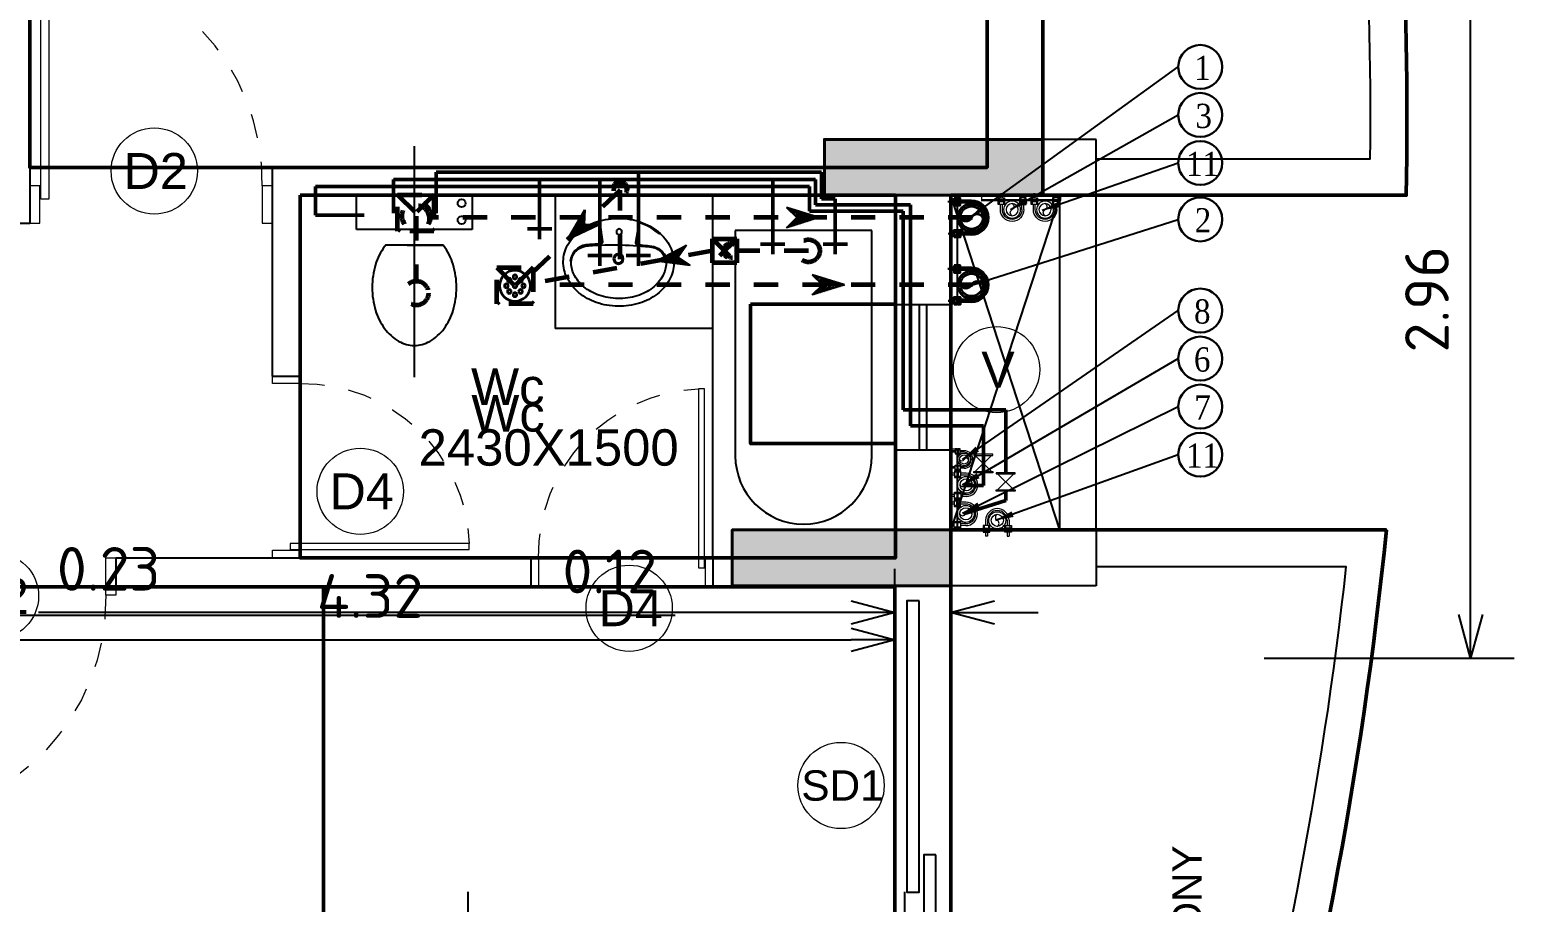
# Model space of a CAD drawing. Header units: inches. Extents: x 0 to 429, y 0 to 146.
# Drawn here: x 215.04 to 221.15, y 122.07 to 125.66 of the extents above; entities that cross this region are included whole.
import ezdxf
from ezdxf.enums import TextEntityAlignment as Align

# ---------------------------------------------------------------- set-up
doc = ezdxf.new("R2010")
doc.units = ezdxf.units.IN
doc.header["$MEASUREMENT"] = 0
doc.linetypes.add('Xr-4BHK-A-B-Ground-Sub$0$HIDDEN', pattern=[0.375, 0.25, -0.125])
doc.layers.get('DEFPOINTS').update_dxf_attribs({"lineweight": 18})
for name, color, linetype, lineweight in [('FLOOR-GROUND', 7, 'Continuous', 50), ('XR-4BHK-A-B-GROUND-SUB$0$1PL-SHAFT-PIPE-TEXT-50', 213, 'Continuous', 30), ('XR-4BHK-A-B-GROUND-SUB$0$DOOR', 34, 'Continuous', 20), ('XR-4BHK-A-B-GROUND-SUB$0$TOWER-COL', 1, 'Continuous', 40), ('XR-4BHK-A-B-GROUND-SUB$0$TOWER-COL-HATCH', 9, 'Continuous', 5)]:
    doc.layers.add(name, color=color, linetype=linetype, lineweight=lineweight)
doc.layers.add('XR-4BHK-A-B-GROUND-SUB$0$1PL-SHAFT-PIPE', color=7, linetype='Continuous')
doc.layers.add('XR-4BHK-A-B-GROUND-SUB$0$SEWERARE LINE', color=7, linetype='Continuous', lineweight=35, true_color=0xca2d12)
doc.layers.add('XR-4BHK-A-B-GROUND-SUB$0$WATER SUPPLAY', color=7, linetype='Continuous', lineweight=0, true_color=0x00f000)
doc.styles.add('Sanvi Common', font='isocpeur.ttf')
doc.styles.add('Xr-4BHK-A-B-Ground-Sub$0$$0$DIM', font='arial.ttf', dxfattribs={"height": 4})
doc.styles.add('Xr-4BHK-A-B-Ground-Sub$0$$1$Standard', font='arial.ttf')
doc.styles.add('Xr-4BHK-A-B-Ground-Sub$0$DIM', font='arial.ttf')
doc.styles.add('Xr-4BHK-A-B-Ground-Sub$0$Standard', font='ARIALN.TTF')
doc.styles.add('Xr-4BHK-A-B-Ground-Sub$0$TIMES-ROMAN', font='times.ttf', dxfattribs={"width": 0.9})
doc.styles.add('Xr-4BHK-A-B-Typical-Sub$0$DIM', font='arial.ttf')
doc.dimstyles.new('Sanvi Common', dxfattribs={"dimtxt": 0.18, "dimasz": 0.18, "dimexe": 0.18, "dimexo": 0.0625, "dimgap": 0.09, "dimtad": 1, "dimzin": 0, "dimdsep": 46, "dimtxsty": 'Sanvi Common', "dimblk": 'OPEN30', "dimcen": 0.09, "dimclrd": 68, "dimclre": 68, "dimclrt": 40, "dimadec": 0, "dimazin": 0, "dimtfac": 1, "dimtofl": 0, "dimtmove": 0, "dimatfit": 3, "dimldrblk": 'OPEN30', "dimfxl": 1, "dimtolj": 1, "dimtzin": 0, "dimarcsym": 0})
doc.dimstyles.new('Xr-4BHK-A-B-Ground-Sub$0$DIM 75', dxfattribs={"dimtxt": 75, "dimasz": 75, "dimexe": 0.18, "dimexo": 0.0625, "dimgap": 0.09, "dimtad": 0, "dimtih": 1, "dimtoh": 1, "dimdec": 0, "dimzin": 0, "dimdsep": 46, "dimtxsty": 'Xr-4BHK-A-B-Ground-Sub$0$Standard', "dimcen": 0.09, "dimclrd": 256, "dimclre": 256, "dimclrt": 256, "dimadec": 0, "dimazin": 0, "dimtfac": 1, "dimtdec": 0, "dimtofl": 0, "dimtmove": 0, "dimatfit": 3, "dimfxl": 1, "dimtolj": 1, "dimtzin": 0, "dimarcsym": 0})

# ---------------------------------------------------------------- blocks, each defined once
blk = doc.blocks.new('Xr-4BHK-A-B-Ground-Sub$0$basin6')
blk.add_lwpolyline([(285.3, -227.3, 0.120605), (264.9, -143.3, 0.10507), (202.2, -66.9, 0.088649), (112.5, -18.2, 0.079738), (0.8, 0, 0.079738), (-111, -17.7, 0.088649), (-200.9, -65.9, 0.10507), (-264, -142.1, 0.120605), (-284.7, -226.1, 0.120605), (-264.3, -310.1, 0.10507), (-201.6, -386.5, 0.088649), (-112, -435.2, 0.079738), (-0.2, -453.4, 0.079738), (111.6, -435.7, 0.088649), (201.5, -387.5, 0.10507), (264.5, -311.3, 0.120605)], format="xyb", close=True)
for points in [[(-209.7, -80, -0.016805), (-197.8, -69.9, -0.092161), (-106, -21.4, -0.435128), (-99.7, -24.7), (-85.2, -123.6, -0.44775), (-92.4, -133.7, 0.015365), (-179.5, -141.3, 0.272514), (-249.3, -215.6, 0.272514)], [(210.3, -80, 0.016805), (198.4, -69.9, 0.092161), (106.6, -21.4, 0.435128), (100.3, -24.7), (85.8, -123.6, 0.396344), (97.2, -134.7, -0.011856), (170.2, -140.3, -0.340407), (250.3, -226.8)], [(-244.4, -216.7, 0.017243), (-244.7, -226.1, 0.120605), (-228.8, -291.7, 0.10507), (-176.6, -355.3, 0.088649), (-99.4, -397.2, 0.079738), (-0.1, -413.4, 0.079738), (99.2, -397.7, 0.088649), (176.6, -356.1, 0.10507), (229.1, -292.7, 0.120605), (245.3, -227.3, 0.120605)]]:
    blk.add_lwpolyline(points, format="xyb")
for centre, radius in [((0.3, -69.2), 14.5), ((1.4, -209.2), 26.4), ((1.4, -209.2), 21)]:
    blk.add_circle(centre, radius)
for centre, radius, start, end in [((-151.3, -237.7), 95.4, 106.29531, 167.27029), ((-3.5, -1750.2), 1613.5, 84.2769, 96.21233), ((155.4, -234.9), 90.2, 4.87746, 88.71858)]:
    blk.add_arc(centre, radius, start, end)
blk = doc.blocks.new('Xr-4BHK-A-B-Ground-Sub$0$1111')
for p, q in [((-6719.3, 24832.2), (-6719.3, 24832.2)), ((-6770.3, 24610.7), (-7008.8, 24610.7)), ((-6918.9, 24610.7), (-6770.3, 24610.7)), ((-7128.5, 24545.5), (-7128.5, 24404.3)), ((-6650.6, 24545.5), (-7128.5, 24545.5)), ((-6650.6, 24404.3), (-6650.6, 24545.5)), ((-7128.5, 24404.3), (-6650.6, 24404.3)), ((-6849.6, 24404.3), (-6849.6, 24404.3)), ((-6703, 24404.3), (-6703, 24404.3))]:
    blk.add_line(p, q)
at = {"extrusion": (0, 0, -1)}
for centre, major_axis, ratio, start_param, end_param in [((-6889.6, 24895.3), (90.6, 90.6), 1, -1.303122, -0.785398), ((-6889.6, 24895.3), (-90.6, 90.6), 1, 0.785398, 1.303122), ((-6859.2, 24842), (-134, 134), 1, 6.126583, 6.550859), ((-6919.9, 24842), (134, 134), 1, -0.267674, 0.156602), ((-6811.4, 24807.2), (175.8, 175.8), 1, 4.219591, 4.555787), ((-6967.7, 24807.2), (-175.8, 175.8), 1, 1.727398, 2.063595), ((-6735.9, 24784.5), (231.5, 231.5), 1, 3.926991, 4.219591), ((-7043.2, 24784.5), (231.5, 231.5), 1, 0.492798, 0.785398), ((-6735.9, 24784.5), (-231.5, 231.5), 1, 5.205187, 5.497787), ((-7043.2, 24784.5), (231.5, 231.5), 1, 0.785398, 1.077998), ((-6811.4, 24761.7), (-175.8, 175.8), 1, 4.868991, 5.205187), ((-6967.7, 24761.7), (-231.2, 91.4), 0.988951, 3.056609, 3.421062), ((-6859.2, 24726.9), (-134, 134), 1, 4.837165, 4.868991), ((-6694.7, 24507), (-11.5, 11.5), 1, 3.141593, 9.424778), ((-6694.7, 24437.2), (11.5, 11.5), 1, 1.570796326805002, 7.853981633984588)]:
    blk.add_ellipse(centre, major_axis=major_axis, ratio=ratio, start_param=start_param, end_param=end_param, dxfattribs=at)
blk = doc.blocks.new('Xr-4BHK-A-B-Ground-Sub$0$d-750')
at = {"layer": 'XR-4BHK-A-B-GROUND-SUB$0$DOOR'}
for p, q in [((0, 718.7), (0, 750)), ((0, 750), (115, 750)), ((115, 750), (115, 718.7)), ((115, 718.7), (0, 718.7)), ((0, 0), (0, 31.2)), ((0, 31.2), (115, 31.2)), ((115, 31.2), (115, 0)), ((115, 0), (0, 0))]:
    blk.add_line(p, q, dxfattribs=at)
blk.add_lwpolyline([(73.9, 34.2), (811.3, 34.2), (811.3, 59.2), (73.9, 59.2)], close=True, dxfattribs=at)
at = {"layer": 'XR-4BHK-A-B-GROUND-SUB$0$DOOR', "color": 8, "linetype": 'Xr-4BHK-A-B-Ground-Sub$0$HIDDEN', "extrusion": (0, 0, -1)}
blk.add_ellipse((125, 31.2), major_axis=(218.4, 652.1), ratio=0.99874, start_param=-0.33813, end_param=1.207251, dxfattribs=at)
blk = doc.blocks.new('Xr-4BHK-A-B-Ground-Sub$0$REV.CO.')
at = {"layer": 'XR-4BHK-A-B-GROUND-SUB$0$TOWER-COL-HATCH'}
for points in [[(448141.6, 15070.2), (448141.6, 14840.2), (447241.1, 14840.2), (447241.1, 15070.2)], [(448521.1, 13460.2), (447621.1, 13460.2), (447621.1, 13230.2), (448521.1, 13230.2)]]:
    blk.add_hatch(color=256, dxfattribs=at).paths.add_polyline_path(points)
at = {"layer": 'XR-4BHK-A-B-GROUND-SUB$0$TOWER-COL'}
for points in [[(447241.1, 15070.2), (447241.1, 14840.2), (448141.6, 14840.2), (448141.6, 15070.2)], [(447621.1, 13460.2), (447621.1, 13230.2), (448521.1, 13230.2), (448521.1, 13460.2)]]:
    blk.add_lwpolyline(points, close=True, dxfattribs=at)
blk = doc.blocks.new('Xr-4BHK-A-B-Ground-Sub$0$$0$DOOR NO')
at = {"lineweight": 0}
blk.add_circle((0, 0), 10, dxfattribs=at)
at = {"style": 'Xr-4BHK-A-B-Ground-Sub$0$$0$DIM'}
blk.add_attdef('X1', text='', height=9, dxfattribs=at).set_placement((0, 0), align=Align.MIDDLE_CENTER)
blk = doc.blocks.new('_Open30')
at = {"color": 0, "linetype": 'ByBlock', "lineweight": -2}
for p, q in [((-1, 0.268), (0, 0)), ((0, 0), (-1, -0.268)), ((0, 0), (-1, 0))]:
    blk.add_line(p, q, dxfattribs=at)
blk = doc.blocks.new('*D166')
at = {"color": 68, "lineweight": -2, "transparency": 16777216}
for p, q in [((214.1603, 123.2108), (214.1603, 123.4296)), ((214.2753, 123.2108), (214.2753, 123.4296)), ((213.9803, 123.2496), (213.8003, 123.2496)), ((214.4553, 123.2496), (217.6953, 123.2496))]:
    blk.add_line(p, q, dxfattribs=at)
at = {"layer": 'DEFPOINTS', "color": 0, "transparency": 16777216}
for p in [(214.2753, 123.2496), (214.1603, 123.1483), (214.2753, 123.1483)]:
    blk.add_point(p, dxfattribs=at)
at = {"color": 68, "lineweight": -2, "transparency": 16777216, "xscale": 0.18, "yscale": 0.18, "zscale": 0.18}
blk.add_blockref('_Open30', (214.1603, 123.2496), dxfattribs=at)
at = {"color": 68, "lineweight": -2, "transparency": 16777216, "xscale": 0.18, "yscale": 0.18, "zscale": 0.18, "rotation": 180}
blk.add_blockref('_Open30', (214.2753, 123.2496), dxfattribs=at)
at = {"color": 40, "transparency": 16777216, "insert": (217.4253, 123.4296), "char_height": 0.18, "attachment_point": 5, "style": 'Sanvi Common'}
blk.add_mtext('\\A1;0.12', dxfattribs=at)
blk = doc.blocks.new('*D167')
at = {"color": 68, "lineweight": -2, "transparency": 16777216}
for p, q in [((214.2753, 123.2108), (214.2753, 123.3283)), ((218.6002, 123.2065), (218.6002, 123.3283)), ((214.4553, 123.1483), (218.4202, 123.1483))]:
    blk.add_line(p, q, dxfattribs=at)
at = {"layer": 'DEFPOINTS', "color": 0, "transparency": 16777216}
for p in [(214.2753, 123.1483), (218.6002, 123.1483), (218.6002, 123.144)]:
    blk.add_point(p, dxfattribs=at)
at = {"color": 68, "lineweight": -2, "transparency": 16777216, "xscale": 0.18, "yscale": 0.18, "zscale": 0.18, "rotation": 180}
blk.add_blockref('_Open30', (214.2753, 123.1483), dxfattribs=at)
at = {"color": 68, "lineweight": -2, "transparency": 16777216, "xscale": 0.18, "yscale": 0.18, "zscale": 0.18}
blk.add_blockref('_Open30', (218.6002, 123.1483), dxfattribs=at)
at = {"color": 40, "transparency": 16777216, "insert": (216.4377, 123.3283), "char_height": 0.18, "attachment_point": 5, "style": 'Sanvi Common'}
blk.add_mtext('\\A1;4.32', dxfattribs=at)
blk = doc.blocks.new('*D168')
at = {"color": 68, "lineweight": -2, "transparency": 16777216}
for p, q in [((218.6002, 123.2065), (218.6002, 123.4404)), ((218.8302, 123.2065), (218.8302, 123.4404)), ((218.4202, 123.2604), (215.0722, 123.2604)), ((219.0102, 123.2604), (219.1902, 123.2604))]:
    blk.add_line(p, q, dxfattribs=at)
at = {"layer": 'DEFPOINTS', "color": 0, "transparency": 16777216}
for p in [(218.8302, 123.2604), (218.6002, 123.144), (218.8302, 123.144)]:
    blk.add_point(p, dxfattribs=at)
at = {"color": 68, "lineweight": -2, "transparency": 16777216, "xscale": 0.18, "yscale": 0.18, "zscale": 0.18}
blk.add_blockref('_Open30', (218.6002, 123.2604), dxfattribs=at)
at = {"color": 68, "lineweight": -2, "transparency": 16777216, "xscale": 0.18, "yscale": 0.18, "zscale": 0.18, "rotation": 180}
blk.add_blockref('_Open30', (218.8302, 123.2604), dxfattribs=at)
at = {"color": 40, "transparency": 16777216, "insert": (215.3602, 123.4404), "char_height": 0.18, "attachment_point": 5, "style": 'Sanvi Common'}
blk.add_mtext('\\A1;0.23', dxfattribs=at)
blk = doc.blocks.new('*D67')
at = {"color": 68, "lineweight": -2, "transparency": 16777216}
for p, q in [((216.8403, 122.1094), (216.8403, 121.5714)), ((218.6403, 122.1094), (218.6403, 121.5714)), ((217.0203, 121.7514), (218.4603, 121.7514))]:
    blk.add_line(p, q, dxfattribs=at)
at = {"layer": 'DEFPOINTS', "color": 0, "transparency": 16777216}
for p in [(216.8403, 122.1719), (218.6403, 122.1719), (218.6403, 121.7514)]:
    blk.add_point(p, dxfattribs=at)
at = {"color": 68, "lineweight": -2, "transparency": 16777216, "xscale": 0.18, "yscale": 0.18, "zscale": 0.18, "rotation": 180}
blk.add_blockref('_Open30', (216.8403, 121.7514), dxfattribs=at)
at = {"color": 68, "lineweight": -2, "transparency": 16777216, "xscale": 0.18, "yscale": 0.18, "zscale": 0.18}
blk.add_blockref('_Open30', (218.6403, 121.7514), dxfattribs=at)
at = {"color": 40, "transparency": 16777216, "insert": (217.7403, 121.9314), "char_height": 0.18, "attachment_point": 5, "style": 'Sanvi Common'}
blk.add_mtext('\\A1;1.80', dxfattribs=at)
blk = doc.blocks.new('*D87')
at = {"color": 68, "lineweight": -2, "transparency": 16777216}
for p, q in [((220.6883, 126.0319), (221.1528, 126.0319)), ((220.9728, 123.2519), (220.9728, 125.8519)), ((220.1218, 123.0719), (221.1528, 123.0719))]:
    blk.add_line(p, q, dxfattribs=at)
at = {"layer": 'DEFPOINTS', "color": 0, "transparency": 16777216}
for p in [(220.6258, 126.0319), (220.9728, 126.0319), (220.0593, 123.0719)]:
    blk.add_point(p, dxfattribs=at)
at = {"color": 68, "lineweight": -2, "transparency": 16777216, "xscale": 0.18, "yscale": 0.18, "zscale": 0.18}
for p, rotation in [((220.9728, 126.0319), 90), ((220.9728, 123.0719), 270)]:
    blk.add_blockref('_Open30', p, dxfattribs=dict(at, rotation=rotation))
at = {"color": 40, "transparency": 16777216, "insert": (220.7928, 124.5519), "char_height": 0.18, "attachment_point": 5, "rotation": 90, "style": 'Sanvi Common'}
blk.add_mtext('\\A1;2.96', dxfattribs=at)
blk = doc.blocks.new('Xr-4BHK-A-B-Ground-Sub$0$CI100')
at = {"layer": 'XR-4BHK-A-B-GROUND-SUB$0$SEWERARE LINE', "ltscale": 100}
for p, q in [((-78.9, 0), (-78.9, 11.5)), ((-74, 60.7), (-74, 11.5)), ((-66, 60.7), (-66, 11.5)), ((-61.1, 0), (-61.1, 11.5)), ((61.1, 0), (61.1, 11.5)), ((66, 60.7), (66, 11.5)), ((74, 60.7), (74, 11.5)), ((78.9, 0), (78.9, 11.5)), ((-78.9, -15.5), (-78.9, -4)), ((-74, 0), (-74, -4)), ((-74, -15.5), (-74, -37.3)), ((-74, -16.8), (-74, -37.3)), ((-66, -37.3), (-74, -37.3)), ((-66, 0), (-66, -4)), ((-66, -15.5), (-66, -37.3)), ((-66, -16.8), (-66, -37.3)), ((-61.1, -15.5), (-61.1, -4)), ((61.1, -15.5), (61.1, -4)), ((66, 0), (66, -4)), ((66, -15.5), (66, -37.3)), ((66, -16.8), (66, -37.3)), ((66, -37.3), (74, -37.3)), ((74, 0), (74, -4)), ((74, -15.5), (74, -37.3)), ((74, -16.8), (74, -37.3)), ((78.9, -15.5), (78.9, -4))]:
    blk.add_line(p, q, dxfattribs=at)
for points in [[(-85.4, 0), (-54.6, 0), (-54.6, 11.5), (-85.4, 11.5)], [(85.4, 0), (54.6, 0), (54.6, 11.5), (85.4, 11.5)], [(-85.4, -15.5), (-54.6, -15.5), (-54.6, -4), (-85.4, -4)], [(85.4, -15.5), (54.6, -15.5), (54.6, -4), (85.4, -4)]]:
    blk.add_lwpolyline(points, close=True, dxfattribs=at)
for radius in [60.7, 50]:
    blk.add_circle((0, 60.7), radius, dxfattribs=at)
for centre, radius, start, end in [((0, 60.7), 74, 0, 180), ((0, 60.7), 66, 0, 180), ((13.9, 85.7), 28.6, 119.0199, 240.9801), ((-13.9, 35.7), 28.6, 299.0199, 60.9801)]:
    blk.add_arc(centre, radius, start, end, dxfattribs=at)
blk = doc.blocks.new('Xr-4BHK-A-B-Ground-Sub$0$CI50')
at = {"ltscale": 100}
for p, q in [((-53.2, 2), (-53.2, 13.5)), ((-48.3, 35), (-48.3, 13.5)), ((-48.3, 2), (-48.3, -2)), ((-40.3, 35), (-40.3, 13.5)), ((-40.3, 2), (-40.3, -2)), ((-35.4, 2), (-35.4, 13.5)), ((35.4, 2), (35.4, 13.5)), ((40.3, 35), (40.3, 13.5)), ((40.3, 2), (40.3, -2)), ((48.3, 35), (48.3, 13.5)), ((48.3, 2), (48.3, -2)), ((53.2, 2), (53.2, 13.5)), ((-53.2, -13.5), (-53.2, -2)), ((-48.3, -13.5), (-48.3, -30.6)), ((-48.3, -14.8), (-48.3, -30.6)), ((-40.3, -30.6), (-48.3, -30.6)), ((-40.3, -13.5), (-40.3, -30.6)), ((-40.3, -14.8), (-40.3, -30.6)), ((-35.4, -13.5), (-35.4, -2)), ((35.4, -13.5), (35.4, -2)), ((40.3, -13.5), (40.3, -30.6)), ((40.3, -14.8), (40.3, -30.6)), ((40.3, -30.6), (48.3, -30.6)), ((48.3, -13.5), (48.3, -30.6)), ((48.3, -14.8), (48.3, -30.6)), ((53.2, -13.5), (53.2, -2))]:
    blk.add_line(p, q, dxfattribs=at)
for points in [[(-57.9, 2), (-30.9, 2), (-30.9, 13.5), (-57.9, 13.5)], [(57.9, 2), (30.9, 2), (30.9, 13.5), (57.9, 13.5)], [(-57.9, -13.5), (-30.9, -13.5), (-30.9, -2), (-57.9, -2)], [(57.9, -13.5), (30.9, -13.5), (30.9, -2), (57.9, -2)]]:
    blk.add_lwpolyline(points, close=True, dxfattribs=at)
for radius in [35, 25]:
    blk.add_circle((0, 35), radius, dxfattribs=at)
for centre, radius, start, end in [((0, 35), 48.3, 0, 180), ((0, 35), 40.3, 360, 180), ((6.9, 47.5), 14.3, 119.0199, 240.9801), ((-6.9, 22.5), 14.3, 299.0199, 60.9801)]:
    blk.add_arc(centre, radius, start, end, dxfattribs=at)
blk = doc.blocks.new('Xr-4BHK-A-B-Ground-Sub$0$FT 100')
at = {"linetype": 'Continuous'}
blk.add_ellipse((0, 0), major_axis=(63.4, -2.9), ratio=1, start_param=0.046079, end_param=6.329264, dxfattribs=at)
for centre in [(-36.7, 0), (-23.3, 23.3), (0, 35.4), (0, 0), (23.3, 23.3), (36.7, 0), (-23.3, -23.3), (0, -35.4), (23.3, -23.3)]:
    blk.add_ellipse(centre, major_axis=(7.97, 0), ratio=1)
blk = doc.blocks.new('Xr-4BHK-A-B-Ground-Sub$0$A6')
at = {"linetype": 'Continuous', "lineweight": -3}
h = blk.add_hatch(dxfattribs=at)
h.set_pattern_fill('ANSI31', color=8, scale=51.850019, angle=269.98621, style=0)
h.set_pattern_definition([(314.9862146, (-3558.9815, 121585.5365), (4.58404006, 4.58183475), [])])
h.paths.add_polyline_path([(-42.5, 41.5), (0, 0), (-42.5, -41.5), (91.7, 0)])
for p, q in [((-42.5, 41.5), (0, 0)), ((91.7, 0), (-42.5, 41.5)), ((-42.5, -41.5), (0, 0)), ((0, 0), (91.7, 0)), ((91.7, 0), (-42.5, -41.5))]:
    blk.add_line(p, q, dxfattribs=at)
blk = doc.blocks.new('Xr-4BHK-A-B-Ground-Sub$0$P-VALVE')
at = {"linetype": 'Continuous'}
for p, q in [((-19.7, 19), (19.7, 19)), ((-19.7, 16.4), (-19.7, 19)), ((19.7, 16.4), (-19.7, 16.4)), ((-17, -16.4), (17, 16.4)), ((-17, 16.4), (17, -16.4)), ((19.7, 19), (19.7, 16.4)), ((19.7, -16.4), (-19.7, -16.4)), ((-19.7, -16.4), (-19.7, -19)), ((-19.7, -19), (19.7, -19)), ((19.7, -19), (19.7, -16.4))]:
    blk.add_line(p, q, dxfattribs=at)
blk = doc.blocks.new('Xr-4BHK-A-B-Ground-Sub$0$A$C14D55273')
at = {"layer": 'XR-4BHK-A-B-GROUND-SUB$0$WATER SUPPLAY', "lineweight": 50}
for p, q in [((2500.6, -5764.5), (911.9, -5764.5)), ((911.9, -5875.1), (911.9, -5764.5)), ((2675.9, -5794.5), (936.9, -5794.5)), ((936.9, -5900.1), (936.9, -5794.5)), ((1113.3, -6103.5), (1113.3, -5794.5)), ((1666.7, -6151.4), (1666.7, -5764.5)), ((1825.5, -6151.4), (1825.5, -5794.5)), ((2073.9, -6041.3), (2073.9, -5794.5)), ((2500.6, -5933.3), (2500.6, -5764.5)), ((2675.9, -5933.3), (2675.9, -5794.5)), ((2997.9, -5824.5), (961.9, -5824.5)), ((961.9, -5925.1), (961.9, -5824.5)), ((2997.9, -5942.1), (2997.9, -5824.5)), ((545.4, -5900.1), (936.9, -5900.1)), ((545.4, -5900.1), (545.4, -6810.3)), ((575.4, -5925.1), (961.9, -5925.1)), ((575.4, -5925.1), (575.4, -6744.7)), ((855.7, -5875.1), (911.9, -5875.1)), ((855.7, -6103.5), (855.7, -5875.1)), ((2796.7, -5942.1), (2997.9, -5942.1)), ((2023.9, -5998.8), (2123.9, -5998.8)), ((805.7, -6061), (905.7, -6061)), ((1063.3, -6061), (1163.3, -6061)), ((1616.7, -6108.9), (1716.7, -6108.9)), ((1775.5, -6108.9), (1875.5, -6108.9)), ((153.3, -7008.9), (153.3, -6744.7)), ((153.3, -6744.7), (575.4, -6744.7)), ((245.4, -7056.3), (245.4, -6810.3)), ((245.4, -6810.3), (545.4, -6810.3)), ((153.3, -7074.6), (153.3, -7118.7)), ((327, -7056.3), (245.4, -7056.3)), ((327, -7173.3), (153.3, -7118.7))]:
    blk.add_line(p, q, dxfattribs=at)
at = {"layer": 'XR-4BHK-A-B-GROUND-SUB$0$WATER SUPPLAY', "lineweight": 50, "xscale": 2.000000000000041, "yscale": 2.000000000000041, "zscale": 2.000000000000041, "rotation": 1.157805443229762e-05}
for p in [(245.4, -6965.7), (153.3, -7041.7)]:
    blk.add_blockref('Xr-4BHK-A-B-Ground-Sub$0$P-VALVE', p, dxfattribs=at)
blk = doc.blocks.new('Xr-4BHK-A-B-Ground-Sub$0$A$C2521575D')
at = {"layer": 'XR-4BHK-A-B-GROUND-SUB$0$1PL-SHAFT-PIPE-TEXT-50'}
for centre in [(33132.3, 27218.6), (33132.3, 27020.6), (33132.3, 26822.6), (33132.3, 26590), (33132.3, 26214.2), (33132.3, 26016.2), (33132.3, 25818.2), (33132.3, 25620.2)]:
    blk.add_circle(centre, 90.6, dxfattribs=at)
at = {"layer": 'XR-4BHK-A-B-GROUND-SUB$0$SEWERARE LINE', "linetype": 'Xr-4BHK-A-B-Ground-Sub$0$HIDDEN', "lineweight": 60, "ltscale": 200}
for p, q in [((29974.7, 26692), (29824.7, 26542)), ((29824.7, 26692), (29974.7, 26542)), ((30742.2, 26710.7, 0), (30360.4, 26352.7, 0)), ((30742.2, 26426.7), (30742.2, 26710.7, 0)), ((29901.9, 26603.6, 0), (29901.9, 26336.1, 0)), ((32193.3, 26597.4), (29961, 26597.4)), ((31222.2, 26510.6), (31122.2, 26410.6)), ((31122.2, 26510.6), (31222.2, 26410.6)), ((31122.2, 26460.6), (30371.5, 26323.9)), ((31517.7, 26460.6), (31201.8, 26460.6)), ((30383.4, 26391.3), (30233.4, 26241.3)), ((30233.4, 26391.3), (30383.4, 26241.3)), ((32193.3, 26320.2), (30371.8, 26320.2))]:
    blk.add_line(p, q, dxfattribs=at)
for points in [[(29974.7, 26542), (29824.7, 26542), (29824.7, 26692), (29974.7, 26692)], [(31222.2, 26410.6), (31122.2, 26410.6), (31122.2, 26510.6), (31222.2, 26510.6)], [(30383.4, 26241.3), (30233.4, 26241.3), (30233.4, 26391.3), (30383.4, 26391.3)]]:
    blk.add_lwpolyline(points, close=True, dxfattribs=at)
for centre, radius in [((31517.7, 26460.6), 46.6), ((29901.9, 26286.1, 0), 50)]:
    blk.add_circle(centre, radius, dxfattribs=at)
for centre, radius, start, end in [((30742.2, 26716.2, 0), 30, 326.44269, 213.55731), ((30742.2, 26710.7, 0), 27.3, 336.0932, 203.9068), ((29901.9, 26603.6, 0), 60, 326.44269, 213.55731), ((29901.9, 26592.6, 0), 54.7, 336.0932, 203.9068), ((31196.3, 26460.6), 30, 56.44269, 303.55731), ((31201.8, 26460.6), 27.3, 66.0932, 293.9068)]:
    blk.add_arc(centre, radius, start, end, dxfattribs=at)
at = {"layer": 'XR-4BHK-A-B-GROUND-SUB$0$WATER SUPPLAY'}
for p, q in [((32129, 26692.3), (32129.1, 26242.3)), ((32558, 26671.3), (32231, 26671.2)), ((32129, 25642.3), (32129.1, 25312.3))]:
    blk.add_line(p, q, dxfattribs=at)
for points in [[(32108, 26692.3), (32108, 26242.3), (32133.1, 26242.3), (32133, 26692.3)], [(32558, 26692.3), (32231, 26692.3), (32231, 26667.2), (32558, 26667.3)], [(32108, 25642.3), (32108, 25312.3), (32133.1, 25312.3), (32133, 25642.3)]]:
    blk.add_lwpolyline(points, close=True, dxfattribs=at)
at = {"layer": 'XR-4BHK-A-B-GROUND-SUB$0$1PL-SHAFT-PIPE', "xscale": 0.9405000000042492, "yscale": 0.9405000000042492, "zscale": 0.9405000000042492, "rotation": 270}
for p in [(32132.8, 26597.4), (32132.8, 26320.2)]:
    blk.add_blockref('Xr-4BHK-A-B-Ground-Sub$0$CI100', p, dxfattribs=at)
at = {"layer": 'XR-4BHK-A-B-GROUND-SUB$0$SEWERARE LINE', "linetype": 'Xr-4BHK-A-B-Ground-Sub$0$HIDDEN', "lineweight": 60, "ltscale": 200, "extrusion": (-1.11485e-08, 1.21496e-08, 1), "xscale": -1, "rotation": 42.52586968073281}
blk.add_blockref('Xr-4BHK-A-B-Ground-Sub$0$A6', (30593.1, 26569.6, 0), dxfattribs=at)
at = {"layer": 'XR-4BHK-A-B-GROUND-SUB$0$SEWERARE LINE', "linetype": 'Xr-4BHK-A-B-Ground-Sub$0$HIDDEN', "lineweight": 60, "ltscale": 200, "extrusion": (2.61037e-11, -1.64894e-08, 1), "xscale": -0.9999999999999991, "rotation": 180.0770337368833}
for p in [(31469.4, 26597.3, 0), (31575.2, 26320.1, 0)]:
    blk.add_blockref('Xr-4BHK-A-B-Ground-Sub$0$A6', p, dxfattribs=at)
at = {"layer": 'XR-4BHK-A-B-GROUND-SUB$0$SEWERARE LINE', "linetype": 'Xr-4BHK-A-B-Ground-Sub$0$HIDDEN', "lineweight": 60, "ltscale": 200, "extrusion": (-2.95467e-09, 1.62226e-08, 1), "xscale": -0.9999999999999998, "rotation": 10.30885026884349}
blk.add_blockref('Xr-4BHK-A-B-Ground-Sub$0$A6', (30981.6, 26435, 0), dxfattribs=at)
at = {"layer": 'XR-4BHK-A-B-GROUND-SUB$0$SEWERARE LINE', "linetype": 'Xr-4BHK-A-B-Ground-Sub$0$HIDDEN', "lineweight": 60, "ltscale": 200, "xscale": -1, "rotation": 90}
blk.add_blockref('Xr-4BHK-A-B-Ground-Sub$0$FT 100', (30308.4, 26316.3), dxfattribs=at)
at = {"layer": 'XR-4BHK-A-B-GROUND-SUB$0$WATER SUPPLAY', "xscale": -1}
blk.add_blockref('Xr-4BHK-A-B-Ground-Sub$0$A$C14D55273', (32483.9, 32549.6), dxfattribs=at)
at = {"layer": 'XR-4BHK-A-B-GROUND-SUB$0$WATER SUPPLAY', "xscale": -1, "rotation": 180}
for p in [(32357.1, 26665.3), (32492.8, 26665.3)]:
    blk.add_blockref('Xr-4BHK-A-B-Ground-Sub$0$CI50', p, dxfattribs=at)
at = {"layer": 'XR-4BHK-A-B-GROUND-SUB$0$WATER SUPPLAY', "xscale": 0.75, "yscale": 0.75, "zscale": 0.75, "rotation": 270}
blk.add_blockref('Xr-4BHK-A-B-Ground-Sub$0$CI50', (32133, 25600.4), dxfattribs=at)
at = {"layer": 'XR-4BHK-A-B-GROUND-SUB$0$WATER SUPPLAY', "rotation": 270}
for p in [(32132.5, 25495.8), (32131.1, 25376)]:
    blk.add_blockref('Xr-4BHK-A-B-Ground-Sub$0$CI50', p, dxfattribs=at)
at = {"layer": 'XR-4BHK-A-B-GROUND-SUB$0$WATER SUPPLAY'}
blk.add_blockref('Xr-4BHK-A-B-Ground-Sub$0$CI50', (32296, 25314.5), dxfattribs=at)
at = {"layer": 'XR-4BHK-A-B-GROUND-SUB$0$1PL-SHAFT-PIPE-TEXT-50', "style": 'Xr-4BHK-A-B-Ground-Sub$0$TIMES-ROMAN', "width": 0.9}
for s, p in [('1', (33141.5, 27164.9)), ('3', (33146.5, 26966.9)), ('11', (33141.5, 26769)), ('2', (33143.5, 26536.4)), ('8', (33140.5, 26160.5)), ('6', (33140.3, 25962.6)), ('7', (33141.8, 25764.6)), ('11', (33141.5, 25566.6))]:
    blk.add_text(s, height=100, rotation=359.99997, dxfattribs=at).set_placement(p, align=Align.CENTER)
at = {"layer": 'XR-4BHK-A-B-GROUND-SUB$0$1PL-SHAFT-PIPE-TEXT-50'}
for points in [[(32182.6, 26597.4), (33041.6, 27218.6)], [(32349.8, 26630.3), (33041.6, 27020.6)], [(32480.9, 26627.5), (33041.6, 26822.6)], [(32181, 26316.7), (33041.6, 26590)], [(32152, 25600.4), (33041.6, 26214.2)], [(32152, 25495.8), (33041.6, 26016.2)], [(32152, 25378.7), (33041.6, 25818.2)], [(32288.7, 25349.5), (33041.6, 25620.2)]]:
    blk.add_leader(points, dimstyle='Xr-4BHK-A-B-Ground-Sub$0$DIM 75', dxfattribs=at)

msp = doc.modelspace()

# ---------------------------------------------------------------- linework, layer by layer
for p, q in [((215.0353, 128.3656), (215.0353, 124.8656)), ((218.9803, 125.9656), (218.9803, 125.0956)), ((219.2103, 125.2106), (219.2103, 125.9656)), ((216.6203, 124.2303), (216.6203, 125.1825)), ((219.4303, 125.2106), (219.2103, 125.2106)), ((219.4303, 124.9806), (219.4303, 125.2106)), ((216.0353, 125.0956), (218.9803, 125.0956)), ((216.0353, 124.2353), (216.0353, 125.0956)), ((216.1503, 124.9806), (218.6003, 124.9806)), ((216.1503, 124.2353), (216.1503, 124.9806)), ((217.2007, 124.9807), (217.2007, 124.4307)), ((217.8507, 123.4856), (217.8507, 124.9807)), ((218.0953, 124.9241), (218.0953, 124.7548)), ((218.3528, 124.9241), (218.3528, 124.7548)), ((218.6003, 124.5307), (218.6003, 124.9806)), ((219.2803, 123.6006), (218.8303, 124.9806)), ((218.8303, 124.9806), (219.2103, 124.9806)), ((218.8303, 124.5307), (218.8303, 124.9806)), ((219.2803, 124.9757), (218.8303, 123.6006)), ((219.2103, 124.9806), (219.4303, 124.9806)), ((219.2803, 123.6006), (219.2803, 124.9806)), ((219.4303, 123.6006), (219.4303, 124.9806)), ((211.6503, 124.8656), (215.0353, 124.8656)), ((217.9428, 124.8357), (217.9428, 123.9063)), ((218.5054, 124.8357), (217.9428, 124.8357)), ((218.5054, 123.9063), (218.5054, 124.8357)), ((218.0484, 124.7793), (218.1423, 124.7793)), ((218.3998, 124.7793), (218.3059, 124.7793)), ((218.6003, 124.5307), (218.6003, 123.9307)), ((218.6003, 124.5307), (218.8303, 124.5307)), ((218.7003, 124.5307), (218.7003, 123.9307)), ((218.7303, 124.5307), (218.7303, 123.9307)), ((218.8303, 124.5307), (218.8303, 123.9307)), ((217.8507, 124.4307), (217.2007, 124.4307)), ((216.0353, 124.2353), (216.1503, 124.2353)), ((216.1503, 124.2357), (216.1503, 123.4856)), ((218.6003, 123.9307), (218.8303, 123.9307)), ((218.6003, 123.6006), (218.6003, 123.9307)), ((218.8303, 123.6006), (218.8303, 123.9307)), ((219.4303, 123.6006), (219.4303, 123.3706)), ((215.3903, 123.4856), (215.3903, 123.3706)), ((215.3903, 123.4856), (217.1007, 123.4856)), ((217.1007, 123.4856), (217.8507, 123.4856)), ((217.1007, 123.4856), (217.1007, 123.3706)), ((217.8507, 123.4856), (217.8507, 123.3706)), ((217.8507, 123.4856), (217.9298, 123.4856)), ((215.3903, 123.3706), (217.1007, 123.3706)), ((217.8507, 123.3706), (217.9298, 123.3706)), ((218.6002, 120.9706), (218.6002, 123.3657)), ((218.8303, 120.9706), (218.8303, 123.3706))]:
    msp.add_line(p, q)
for points in [[(219.4303, 124.9806), (220.7075, 124.9806, 0.074265), (220.0593, 129.9371), (219.6107, 129.9371)], [(219.4303, 125.1306), (220.5595, 125.1306, 0.070364), (219.9457, 129.7871), (219.6107, 129.7871)], [(219.4303, 123.6006), (220.6258, 123.6006, -0.044618), (220.0593, 120.6406), (219.2103, 120.6406)], [(219.4303, 123.4506), (220.4592, 123.4506, -0.040452), (219.9457, 120.7906), (219.2103, 120.7906)]]:
    msp.add_lwpolyline(points, format="xyb")
for points in [[(219.4303, 123.6006), (218.8303, 123.6006)], [(219.4303, 123.3706), (218.8303, 123.3706)]]:
    msp.add_lwpolyline(points)
for points in [[(218.7002, 123.3079), (218.6502, 123.3079), (218.6502, 122.1079), (218.7002, 122.1079)], [(218.7695, 122.262), (218.7195, 122.262), (218.7195, 121.062), (218.7695, 121.062)]]:
    msp.add_lwpolyline(points, close=True)
msp.add_arc((218.2241, 123.9063), 0.2813, 180, 0)
at = {"layer": 'FLOOR-GROUND', "color": 26}
for p, q in [((216.0244, 125.0956), (215.1077, 125.0956)), ((215.3794, 123.3656), (214.4627, 123.3656))]:
    msp.add_line(p, q, dxfattribs=at)
at = {"layer": 'FLOOR-GROUND', "color": 246}
msp.add_line((216.1503, 124.2669), (216.1503, 123.5169), dxfattribs=at)
at = {"layer": 'FLOOR-GROUND', "color": 181}
msp.add_lwpolyline([(218.8303, 119.8906), (218.8303, 124.9806), (219.2103, 124.9806), (219.2103, 130.8406), (214.8053, 130.8406), (214.8053, 129.4106), (213.6053, 129.4106), (213.6053, 128.8101), (211.6503, 128.8101), (211.6544, 128.1206), (206.8553, 128.1206), (206.8553, 123.5606), (206.2553, 123.5606), (206.2553, 121.8656)], dxfattribs=at)
at = {"layer": 'FLOOR-GROUND', "color": 230}
msp.add_lwpolyline([(218.8303, 119.8904), (218.8303, 124.9804), (219.2103, 124.9804), (219.2103, 130.8404), (214.8053, 130.8404), (214.8053, 129.4104), (213.6053, 129.4104), (213.6053, 128.8099), (211.6503, 128.8098), (211.6503, 128.1205), (206.8553, 128.1204), (206.8553, 123.5604), (206.2553, 123.5604), (206.2553, 121.8654)], dxfattribs=at)
at = {"layer": 'FLOOR-GROUND', "color": 35}
for points in [[(220.0593, 129.9371), (219.2103, 129.9371), (219.2103, 124.9806), (220.7075, 124.9806, 0.074265)], [(220.6258, 123.6006), (218.8303, 123.6006), (218.8303, 120.6406), (220.0593, 120.6406, 0.044618)]]:
    msp.add_lwpolyline(points, format="xyb", close=True, dxfattribs=at)
at = {"layer": 'FLOOR-GROUND', "color": 150}
for points in [[(215.0353, 128.3656), (218.9803, 128.3656), (218.9803, 125.0956), (215.0353, 125.0956)], [(214.2753, 120.1206), (218.6002, 120.1206), (218.6002, 123.3657), (214.2753, 123.3657)]]:
    msp.add_lwpolyline(points, close=True, dxfattribs=at)
at = {"layer": 'FLOOR-GROUND', "color": 81}
msp.add_lwpolyline([(216.1503, 124.9806), (218.6026, 124.9806), (218.6026, 123.4856), (216.1503, 123.4856)], close=True, dxfattribs=at)
at = {"layer": 'FLOOR-GROUND', "color": 128}
msp.add_lwpolyline([(218.0061, 124.5318), (218.6026, 124.5318), (218.6026, 123.9568), (218.0061, 123.9568)], close=True, dxfattribs=at)
at = {"layer": 'FLOOR-GROUND', "color": 103}
msp.add_lwpolyline([(218.6002, 120.9657), (216.2455, 120.9657), (216.2455, 123.3657), (218.6002, 123.3657)], close=True, dxfattribs=at)

# ---------------------------------------------------------------- block references
at = {"xscale": 0.001, "yscale": 0.001, "zscale": 0.001}
msp.add_blockref('Xr-4BHK-A-B-Ground-Sub$0$A$C2521575D', (186.7264, 98.291), dxfattribs=at)
at = {"extrusion": (0, 0, -1), "xscale": 0.001, "yscale": 0.001, "zscale": -0.001}
msp.add_blockref('Xr-4BHK-A-B-Ground-Sub$0$REV.CO.', (-666.4514, 110.1404), dxfattribs=at)
for name, p, xscale, yscale, zscale, rotation in [('Xr-4BHK-A-B-Ground-Sub$0$d-750', (215.0353, 124.8656), -0.001333333333343035, 0.001333333333343035, 0.001333333333343035, 270.0000000525271), ('Xr-4BHK-A-B-Ground-Sub$0$1111', (223.5098, 149.385), -0.001, 0.001, 0.001, 180), ('Xr-4BHK-A-B-Ground-Sub$0$basin6', (217.4656, 124.8855), -0.0008000000005451249, 0.0008000000005451249, 0.0008000000005451249, 358.9049319456187)]:
    msp.add_blockref(name, p, dxfattribs=dict(xscale=xscale, yscale=yscale, zscale=zscale, rotation=rotation))
ref = msp.add_blockref('Xr-4BHK-A-B-Ground-Sub$0$$0$DOOR NO', (215.5486, 125.0806), dxfattribs=dict(xscale=0.01778, yscale=0.01778, zscale=0.01778))
ref.add_attrib('X1', 'D2', dxfattribs={"height": 0.14817, "style": 'Xr-4BHK-A-B-Ground-Sub$0$$1$Standard'}).set_placement((215.5546, 125.0806), align=Align.MIDDLE_CENTER)
ref = msp.add_blockref('Xr-4BHK-A-B-Ground-Sub$0$$0$DOOR NO', (219.0194, 124.2618), dxfattribs=dict(xscale=0.01778, yscale=0.01778, zscale=0.01778))
ref.add_attrib('X1', 'V', dxfattribs={"height": 0.1482, "style": 'Xr-4BHK-A-B-Ground-Sub$0$$1$Standard'}).set_placement((219.0254, 124.2618), align=Align.MIDDLE_CENTER)
at = {"extrusion": (0, 0, -1)}
for p, xscale, yscale, zscale, rotation in [((-216.0353, 123.4856), -0.001000064621213824, 0.001000064621213824, -0.001000064621213824, 5.33573984995428e-08), ((-217.8507, 123.3706), -0.001000064621199272, 0.001000064621199272, -0.001000064621199272, 270.0000000533574), ((-214.3903, 123.4856), -0.001333333333343035, 0.001333333333343035, -0.001333333333343035, 90.00000005252711)]:
    msp.add_blockref('Xr-4BHK-A-B-Ground-Sub$0$d-750', p, dxfattribs=dict(at, xscale=xscale, yscale=yscale, zscale=zscale, rotation=rotation))
ref = msp.add_blockref('Xr-4BHK-A-B-Ground-Sub$0$$0$DOOR NO', (216.3973, 123.76), dxfattribs=dict(xscale=0.01778, yscale=0.01778, zscale=0.01778))
ref.add_attrib('X1', 'D4', dxfattribs={"height": 0.14817, "style": 'Xr-4BHK-A-B-Ground-Sub$0$$1$Standard'}).set_placement((216.4033, 123.76), align=Align.MIDDLE_CENTER)
ref = msp.add_blockref('Xr-4BHK-A-B-Ground-Sub$0$$0$DOOR NO', (214.894, 123.3281), dxfattribs=dict(xscale=0.01778, yscale=0.01778, zscale=0.01778))
ref.add_attrib('X1', 'D2', dxfattribs={"height": 0.14817, "style": 'Xr-4BHK-A-B-Ground-Sub$0$$1$Standard'}).set_placement((214.8999, 123.3281), align=Align.MIDDLE_CENTER)
ref = msp.add_blockref('Xr-4BHK-A-B-Ground-Sub$0$$0$DOOR NO', (217.5054, 123.278), dxfattribs=dict(xscale=0.01778, yscale=0.01778, zscale=0.01778))
ref.add_attrib('X1', 'D4', dxfattribs={"height": 0.14817, "style": 'Xr-4BHK-A-B-Ground-Sub$0$$1$Standard'}).set_placement((217.5113, 123.278), align=Align.MIDDLE_CENTER)
ref = msp.add_blockref('Xr-4BHK-A-B-Ground-Sub$0$$0$DOOR NO', (218.3786, 122.5473), dxfattribs=dict(xscale=0.01778, yscale=0.01778, zscale=0.01778))
ref.add_attrib('X1', 'SD1', dxfattribs={"height": 0.125, "style": 'Xr-4BHK-A-B-Ground-Sub$0$$1$Standard'}).set_placement((218.3846, 122.5473), align=Align.MIDDLE_CENTER)

# ---------------------------------------------------------------- texts
at = {"style": 'Xr-4BHK-A-B-Ground-Sub$0$DIM'}
for s, p in [('Wc', (216.854, 124.1164)), ('2430X1500', (216.6377, 123.8658))]:
    msp.add_text(s, height=0.15, dxfattribs=at).set_placement(p)
msp.add_text('BALCONY', height=0.12, rotation=90, dxfattribs=at).set_placement((219.864, 121.4991))
at = {"layer": 'FLOOR-GROUND', "color": 81, "style": 'Xr-4BHK-A-B-Typical-Sub$0$DIM'}
msp.add_text('Wc', height=0.15, dxfattribs=at).set_placement((216.8552, 124.0065))

# ---------------------------------------------------------------- dimensions: what is measured, and where the dimension line sits
at = {"color": 2}
dim = msp.add_linear_dim(base=(220.9728, 126.0319), p1=(220.0593, 123.0719), p2=(220.6258, 126.0319), angle=270, dimstyle='Sanvi Common', dxfattribs=at)
dim.commit()
dim.dimension.update_dxf_attribs({"geometry": '*D87', "text_midpoint": (220.7928, 124.5519)})
for base, p1, p2, picture, middle in [((214.2752512995, 123.2496375373), (214.1602512995, 123.1483397724), (214.2752512995, 123.1483397724), '*D166', (217.4252512995, 123.2496375373)), ((218.8302, 123.2604), (218.6002, 123.144), (218.8302, 123.144), '*D168', (215.3602, 123.2604))]:
    dim = msp.add_linear_dim(base=base, p1=p1, p2=p2, dimstyle='Sanvi Common', dxfattribs=at)
    dim.commit()
    dim.dimension.update_dxf_attribs({"geometry": picture, "text_midpoint": middle, "dimtype": 160})
for base, p1, p2, picture, middle in [((218.6002, 123.1483), (214.2753, 123.1483), (218.6002, 123.144), '*D167', (216.4377, 123.3283)), ((218.6403, 121.7514), (216.8403, 122.1719), (218.6403, 122.1719), '*D67', (217.7403, 121.9314))]:
    dim = msp.add_linear_dim(base=base, p1=p1, p2=p2, dimstyle='Sanvi Common', dxfattribs=at)
    dim.commit()
    dim.dimension.update_dxf_attribs({"geometry": picture, "text_midpoint": middle})

doc.saveas('drawing.dxf')
